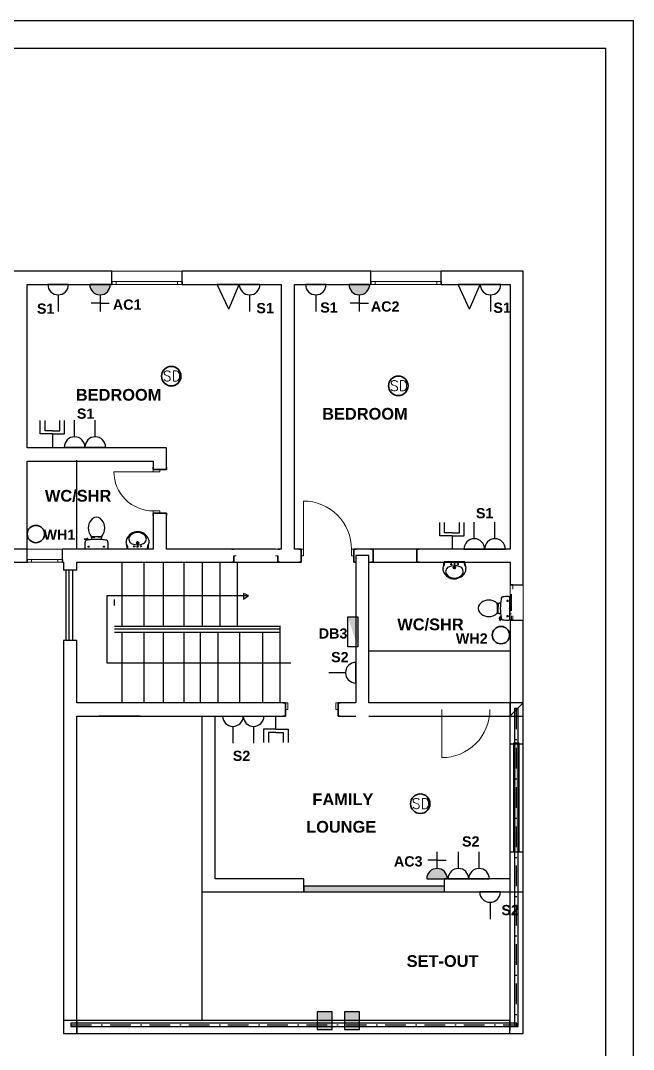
# Model space of a CAD drawing. Header units: inches. Extents: x 23 to 2032867, y 13 to 664695.
# Drawn here: x 415290 to 425744, y 294818 to 312377 of the extents above; entities that cross this region are included whole.
import ezdxf
from ezdxf.enums import TextEntityAlignment as Align

# ---------------------------------------------------------------- set-up
doc = ezdxf.new("R2010")
doc.units = ezdxf.units.IN
doc.header["$MEASUREMENT"] = 0
for name, pattern in [('DASHDOT', [1, 0.5, -0.25, 0, -0.25]), ('DASHED1', [1, 0.3, -0.4, 0.3]), ('Dot & Dashed', [670.277762, 352.777767, -176.388884, 0, -141.111112]), ('Hidden Line', [391.222223, 282.222223, -109])]:
    doc.linetypes.add(name, pattern=pattern)
for name, color, linetype, lineweight, true_color in [('2D Drafting - General_Pen_No__62', 7, 'Continuous', 20, 0xaaaaaa), ('2D Drafting - General_Pen_No__82', 7, 'Continuous', 20, 0xaaaaaa), ('Annotation - Text_Pen_No__86', 7, 'Continuous', 20, 0x5555ff), ('ARCHICAD Doors_Pen_No__23', 7, 'Continuous', 20, 0xff6600), ('ARCHICAD Doors_Pen_No__3', 7, 'Continuous', 18, 0xff6600), ('ARCHICAD Windows_Pen_No__23', 7, 'Continuous', 20, 0xff6600), ('ARCHICAD Windows_Pen_No__3', 7, 'Continuous', 18, 0xff6600), ('Structural - Bearing_Pen_No__160', 7, 'Continuous', 20, 0xb4a35c), ('Structural - Bearing_Pen_No__165', 7, 'Continuous', 13, 0x80d6ff), ('Structural - Bearing_Pen_No__87', 7, 'Continuous', 20, 0x6a6a6a)]:
    doc.layers.add(name, color=color, linetype=linetype, lineweight=lineweight, true_color=true_color)
for name, color, linetype, lineweight in [('ARCHICAD Doors_Pen_No__27', 7, 'Continuous', 35), ('ARCHICAD Windows_Pen_No__27', 7, 'Continuous', 35), ('Building', 8, 'Continuous', 18), ('Interior - Furniture _Pen_No__16', 124, 'Continuous', 20), ('Interior - Furniture _Pen_No__75', 6, 'Continuous', 20), ('Structural - Bearing_Pen_No__27', 7, 'Continuous', 35), ('watersupply', 4, 'DASHDOT', 25)]:
    doc.layers.add(name, color=color, linetype=linetype, lineweight=lineweight)
for name, color, linetype in [('E-inst.', 3, 'Continuous'), ('E-installation', 3, 'Continuous'), ('E-power', 1, 'Continuous'), ('LIAB', 8, 'Continuous'), ('PLOTYR', 15, 'Continuous'), ('smoke detector', 6, 'Continuous')]:
    doc.layers.add(name, color=color, linetype=linetype)
doc.styles.add('GENERATED_STYLE_2', font='arialbd.ttf')
doc.styles.add('NEW', font='swisseb.ttf', dxfattribs={"width": 0.75})
doc.styles.add('RomanS', font='romans.shx')

msp = doc.modelspace()

# ---------------------------------------------------------------- hatches: boundary and pattern name
at = {"layer": 'E-power', "linetype": 'Continuous', "lineweight": 30}
h = msp.add_hatch(color=1, dxfattribs=at)
h.dxf.hatch_style = 1
h.paths.add_polyline_path([(416469.017, 307872.585, 0.999795339), (416821.565, 307872.513)])
h = msp.add_hatch(color=1, dxfattribs=at)
h.dxf.hatch_style = 1
h.paths.add_polyline_path([(420890.699, 307872.585, 0.999795339), (421243.248, 307872.513)])
h = msp.add_hatch(color=1, dxfattribs=at)
h.dxf.hatch_style = 1
h.paths.add_polyline_path([(421042.151, 301690.476), (420871.443, 302198.107), (421042.151, 302198.107)])
h = msp.add_hatch(color=1, dxfattribs=at)
h.dxf.hatch_style = 1
h.paths.add_polyline_path([(422571.196, 297729.468, 0.999795339), (422218.647, 297729.54)])
at = {"layer": 'Structural - Bearing_Pen_No__160', "linetype": 'Continuous', "lineweight": 25}
for points in [[(420602.926, 295457.869), (420347.548, 295457.869), (420347.548, 295157.869), (420602.926, 295157.869)], [(421071.927, 295457.861), (420816.549, 295457.861), (420816.549, 295157.861), (421071.927, 295157.861)]]:
    msp.add_hatch(color=8, dxfattribs=at).paths.add_polyline_path(points)
at = {"layer": 'Structural - Bearing_Pen_No__165', "linetype": 'Continuous', "lineweight": 25}
for points in [[(423696.042, 300045.006), (423696.042, 298188.784), (423796.042, 298188.784), (423796.042, 300045.006)], [(420120.013, 297504.504), (422520.013, 297504.504), (422520.013, 297604.504), (420120.013, 297604.504)]]:
    msp.add_hatch(color=8, dxfattribs=at).paths.add_polyline_path(points)

# ---------------------------------------------------------------- linework, layer by layer
at = {"color": 8, "linetype": 'Hidden Line'}
for p, q in [((423862.474, 300732.146), (423637.474, 300507.146)), ((423637.474, 300732.146), (423637.474, 300507.146)), ((423637.474, 300507.146), (423862.474, 300732.146)), ((423862.474, 300732.146), (423637.474, 300732.146)), ((423862.474, 295087.094), (423862.474, 300732.146)), ((423637.474, 300507.146), (423637.474, 295087.094)), ((416024.724, 295312.094), (416024.724, 295087.094)), ((416249.724, 295312.094), (416024.724, 295312.094)), ((423637.474, 295312.094), (416249.724, 295312.094)), ((416249.724, 295312.094), (416249.724, 295087.094)), ((416249.724, 295087.094), (416249.724, 295312.094)), ((423637.474, 295087.094), (423637.474, 295312.094)), ((416024.724, 295087.094), (416249.724, 295087.094)), ((416249.724, 295087.094), (423637.474, 295087.094)), ((423637.474, 295087.094), (423862.474, 295087.094))]:
    msp.add_line(p, q, dxfattribs=at)
at = {"layer": '2D Drafting - General_Pen_No__62', "color": 8, "linetype": 'Continuous', "lineweight": 25}
for p, q in [((416765.934, 301410.608), (416765.934, 302564.927)), ((416765.934, 302564.927), (419179.843, 302564.927)), ((419179.843, 302564.927), (419095.17, 302598.433)), ((419095.17, 302598.433), (419095.17, 302499.36)), ((419095.17, 302499.36), (419179.843, 302564.927)), ((419898.919, 301410.608), (416765.934, 301410.608))]:
    msp.add_line(p, q, dxfattribs=at)
at = {"layer": '2D Drafting - General_Pen_No__82', "color": 8, "linetype": 'Continuous', "lineweight": 25}
for p, q in [((417020.37, 302042.79), (417020.37, 303132.001)), ((417020.37, 302042.79), (417020.37, 303132.001)), ((417396.273, 302042.79), (417396.273, 303132.001)), ((417396.273, 302042.79), (417396.273, 303132.001)), ((417729.287, 302042.79), (417729.287, 303132.001)), ((417729.287, 302042.79), (417729.287, 303132.001)), ((418081.441, 302042.79), (418081.441, 303132.001)), ((418081.441, 302042.79), (418081.441, 303132.001)), ((418391.961, 302042.79), (418391.961, 303132.001)), ((418391.961, 302042.79), (418391.961, 303132.001)), ((418691.961, 302042.79), (418691.961, 303132.001)), ((418691.961, 302042.79), (418691.961, 303132.001)), ((418991.961, 302042.79), (418991.961, 303132.001)), ((418991.961, 302042.79), (418991.961, 303132.001)), ((416062.105, 302994.951), (416062.105, 301802.379)), ((416062.105, 302994.951), (416062.105, 301802.379)), ((416112.558, 302994.951), (416112.558, 301802.379)), ((416112.558, 302994.951), (416112.558, 301802.379)), ((416173.82, 303000.888), (416173.82, 301793.827)), ((416173.82, 303000.888), (416173.82, 301793.827)), ((416894.226, 302395.637), (416894.226, 302496.011)), ((416894.226, 302395.637), (416894.226, 302496.011)), ((416894.226, 302039.238), (419722.875, 302039.238)), ((416894.226, 302039.238), (419722.875, 302039.238)), ((419710.595, 302042.79), (419710.595, 300732.146)), ((419710.595, 302042.79), (419710.595, 300732.146)), ((416894.226, 301994.628), (419721.997, 301994.628)), ((416894.226, 301994.628), (419721.997, 301994.628)), ((416894.226, 301938.865), (419722.875, 301938.865)), ((416894.226, 301938.865), (419722.875, 301938.865)), ((417020.37, 300732.146), (417020.37, 301942.417)), ((417020.37, 300732.146), (417020.37, 301942.417)), ((417396.273, 300732.146), (417396.273, 301942.417)), ((417396.273, 300732.146), (417396.273, 301942.417)), ((417729.287, 300732.146), (417729.287, 301942.417)), ((417729.287, 300732.146), (417729.287, 301942.417)), ((418081.441, 300732.146), (418081.441, 301942.417)), ((418081.441, 300732.146), (418081.441, 301942.417)), ((418358.285, 300732.146), (418358.285, 301942.417)), ((418358.285, 300732.146), (418358.285, 301942.417)), ((418658.285, 300732.146), (418658.285, 301942.417)), ((418658.285, 300732.146), (418658.285, 301942.417)), ((419032.078, 300732.146), (419032.078, 301942.417)), ((419032.078, 300732.146), (419032.078, 301942.417)), ((419420.861, 300732.146), (419420.861, 301942.417)), ((419420.861, 300732.146), (419420.861, 301942.417))]:
    msp.add_line(p, q, dxfattribs=at)
at = {"layer": 'ARCHICAD Doors_Pen_No__23', "color": 8, "linetype": 'Continuous'}
for p, q in [((417552.459, 304717.689), (417552.459, 304677.689)), ((417667.459, 304717.689), (417552.459, 304717.689)), ((417552.459, 304677.689), (417667.459, 304677.689)), ((417667.459, 304677.689), (417667.459, 304717.689)), ((417667.459, 304007.689), (417552.459, 304007.689)), ((417552.459, 304007.689), (417552.459, 303967.689)), ((417552.459, 303967.689), (417667.459, 303967.689)), ((417667.459, 303967.689), (417667.459, 304007.689)), ((418968.002, 303356.79), (418928.002, 303356.79)), ((419678.002, 303356.79), (419638.002, 303356.79)), ((420075.284, 303356.79), (420115.284, 303356.79)), ((420075.284, 303241.79), (420075.284, 303356.79)), ((420115.284, 303356.79), (420115.284, 303241.79)), ((420935.284, 303241.79), (420935.284, 303356.79)), ((420935.284, 303356.79), (420975.284, 303356.79)), ((420975.284, 303356.79), (420975.284, 303241.79)), ((421302.042, 303246.79), (421302.042, 303131.79)), ((422052.042, 303131.79), (422052.042, 303246.79)), ((418928.002, 303241.79), (418968.002, 303241.79)), ((419638.002, 303241.79), (419678.002, 303241.79)), ((420115.284, 303241.79), (420075.284, 303241.79)), ((420975.284, 303241.79), (420935.284, 303241.79)), ((419847.047, 300732.146), (419807.047, 300732.146)), ((419807.047, 300732.146), (419807.047, 300617.146)), ((419807.047, 300617.146), (419847.047, 300617.146)), ((419847.047, 300617.146), (419847.047, 300732.146)), ((420707.047, 300732.146), (420667.047, 300732.146)), ((420667.047, 300732.146), (420667.047, 300617.146)), ((420667.047, 300617.146), (420707.047, 300617.146)), ((420707.047, 300617.146), (420707.047, 300732.146))]:
    msp.add_line(p, q, dxfattribs=at)
at = {"layer": 'ARCHICAD Doors_Pen_No__27', "color": 8, "linetype": 'Continuous'}
for p, q in [((417552.459, 304717.689), (417552.459, 304754.689)), ((417552.459, 304717.689), (417667.459, 304717.689)), ((417667.459, 304717.689), (417777.459, 304717.689)), ((417777.459, 304717.689), (417777.459, 304754.689)), ((417552.459, 303967.689), (417667.459, 303967.689)), ((417552.459, 303967.689), (417552.459, 303930.689)), ((417667.459, 303967.689), (417777.459, 303967.689)), ((417777.459, 303967.689), (417777.459, 303930.689)), ((418928.002, 303356.79), (418891.002, 303356.79)), ((419678.002, 303356.79), (419715.002, 303356.79)), ((420075.284, 303356.79), (420038.284, 303356.79)), ((420075.284, 303356.79), (420075.284, 303241.79)), ((420975.284, 303356.79), (420975.284, 303241.79)), ((420975.284, 303356.79), (421012.284, 303356.79)), ((421302.042, 303356.79), (421265.042, 303356.79)), ((421302.042, 303246.79), (421302.042, 303356.79)), ((421302.042, 303131.79), (421302.042, 303246.79)), ((422052.042, 303246.79), (422052.042, 303356.79)), ((422052.042, 303356.79), (422089.042, 303356.79)), ((422052.042, 303131.79), (422052.042, 303246.79)), ((418928.002, 303131.79), (418891.002, 303131.79)), ((418928.002, 303241.79), (418928.002, 303131.79)), ((419678.002, 303241.79), (419678.002, 303131.79)), ((419678.002, 303131.79), (419715.002, 303131.79)), ((420075.284, 303131.79), (420038.284, 303131.79)), ((420075.284, 303241.79), (420075.284, 303131.79)), ((420975.284, 303241.79), (420975.284, 303131.79)), ((420975.284, 303131.79), (421012.284, 303131.79)), ((421302.042, 303131.79), (421265.042, 303131.79)), ((422052.042, 303131.79), (422089.042, 303131.79)), ((419807.047, 300732.146), (419770.047, 300732.146)), ((419807.047, 300732.146), (419807.047, 300617.146)), ((419807.047, 300617.146), (419807.047, 300507.146)), ((420707.047, 300732.146), (420707.047, 300617.146)), ((420707.047, 300732.146), (420744.047, 300732.146)), ((420707.047, 300617.146), (420707.047, 300507.146)), ((419807.047, 300507.146), (419770.047, 300507.146)), ((420707.047, 300507.146), (420744.047, 300507.146))]:
    msp.add_line(p, q, dxfattribs=at)
at = {"layer": 'ARCHICAD Doors_Pen_No__3', "color": 8, "linetype": 'Continuous'}
for p, q in [((417552.459, 304677.689), (416882.459, 304677.689)), ((420115.284, 303356.79), (420115.284, 304176.79)), ((422476.138, 300617.146), (422476.138, 299797.146))]:
    msp.add_line(p, q, dxfattribs=at)
for centre, major_axis, start_param, end_param in [((417552.459, 304677.689), (473.762, 473.762), 2.35619449, 3.926990817), ((422476.138, 300617.146), (579.828, 579.828), 3.926990817, 5.497787144)]:
    msp.add_ellipse(centre, major_axis=major_axis, ratio=1, start_param=start_param, end_param=end_param, dxfattribs=at)
at = {"layer": 'ARCHICAD Doors_Pen_No__3', "color": 8, "linetype": 'Continuous', "extrusion": (0, 0, -1)}
msp.add_ellipse((420115.284, 303356.79), major_axis=(-579.828, 579.828), ratio=1, start_param=0.785398163, end_param=2.35619449, dxfattribs=at)
at = {"layer": 'ARCHICAD Windows_Pen_No__23', "color": 8, "linetype": 'Continuous'}
for p, q in [((416919.442, 307922.549), (416844.442, 307922.549)), ((416844.442, 307872.549), (416919.442, 307872.549)), ((416919.442, 307872.549), (416919.442, 307922.549)), ((418044.442, 307922.549), (417969.442, 307922.549)), ((417969.442, 307922.549), (417969.442, 307872.549)), ((417969.442, 307872.549), (418044.442, 307872.549)), ((421264.404, 307922.549), (421339.404, 307922.549)), ((421339.404, 307872.549), (421264.404, 307872.549)), ((421339.404, 307922.549), (421339.404, 307872.549)), ((422389.404, 307872.549), (422389.404, 307922.549)), ((422389.404, 307922.549), (422464.404, 307922.549)), ((422464.404, 307872.549), (422389.404, 307872.549)), ((415402.474, 303181.79), (415477.474, 303181.79)), ((415477.474, 303131.79), (415402.474, 303131.79)), ((415477.474, 303181.79), (415477.474, 303131.79)), ((415927.474, 303131.79), (415927.474, 303181.79)), ((415927.474, 303181.79), (416002.474, 303181.79)), ((416002.474, 303131.79), (415927.474, 303131.79)), ((423639.492, 302670.022), (423639.492, 302745.022)), ((423689.492, 302745.022), (423689.492, 302670.022)), ((423639.492, 302145.022), (423639.492, 302220.022)), ((423639.492, 302145.022), (423639.492, 302220.022)), ((423661.742, 302145.022), (423661.742, 302220.022)), ((423689.492, 302220.022), (423689.492, 302145.022))]:
    msp.add_line(p, q, dxfattribs=at)
at = {"layer": 'ARCHICAD Windows_Pen_No__27', "color": 8, "linetype": 'Continuous'}
for p, q in [((416844.442, 307872.549), (416844.442, 307922.549)), ((418044.442, 307872.549), (418044.442, 307922.549)), ((421264.404, 307872.549), (421264.404, 307922.549)), ((422464.404, 307872.549), (422464.404, 307922.549)), ((415402.474, 303131.79), (415402.474, 303181.79)), ((416002.474, 303131.79), (416002.474, 303181.79)), ((423639.492, 302745.022), (423689.492, 302745.022)), ((423639.492, 302145.022), (423689.492, 302145.022))]:
    msp.add_line(p, q, dxfattribs=at)
at = {"layer": 'ARCHICAD Windows_Pen_No__3', "color": 8, "linetype": 'Continuous'}
for p, q in [((418044.442, 308097.549), (416844.442, 308097.549)), ((422464.404, 308097.549), (421264.404, 308097.549)), ((418044.442, 307872.549), (416844.442, 307872.549)), ((417969.442, 307922.549), (416919.442, 307922.549)), ((416919.442, 307872.549), (417969.442, 307872.549)), ((422464.404, 307872.549), (421264.404, 307872.549)), ((421339.404, 307922.549), (422389.404, 307922.549)), ((422389.404, 307872.549), (421339.404, 307872.549)), ((416002.474, 303356.79), (415402.474, 303356.79)), ((416002.474, 303131.79), (415402.474, 303131.79)), ((415477.474, 303181.79), (415927.474, 303181.79)), ((415927.474, 303131.79), (415477.474, 303131.79)), ((423639.492, 302145.022), (423639.492, 302745.022)), ((423864.492, 302145.022), (423864.492, 302745.022))]:
    msp.add_line(p, q, dxfattribs=at)
at = {"layer": 'Building', "color": 8, "linetype": 'Continuous'}
for p, q in [((416664.268, 307872.549), (416739.268, 307872.549)), ((421085.951, 307872.549), (421160.951, 307872.549)), ((422375.945, 297729.504), (422300.945, 297729.504))]:
    msp.add_line(p, q, dxfattribs=at)
at = {"layer": 'Building', "linetype": 'Continuous', "lineweight": 30, "ltscale": 1000}
for p, q in [((416378.353, 303521.84), (416376.976, 303526.725)), ((416380.151, 303531.636), (416420.554, 303537.658)), ((416411.697, 303522.721), (416382.593, 303519.032)), ((416420.302, 303516.596), (416421.979, 303508.632)), ((416442.975, 303520.874), (416420.49, 303515.704)), ((416445.377, 303512.456), (416442.158, 303523.736)), ((416498.101, 303542.648), (416498.101, 303518.864)), ((416505.874, 303573.157), (416505.874, 303557.993)), ((416505.874, 303557.993), (416539.959, 303557.993)), ((416532.167, 303557.993), (416532.167, 303571.015)), ((416539.959, 303557.993), (416539.959, 303570.566)), ((416539.959, 303562.121), (416556.961, 303562.121)), ((416612.048, 303565.86), (416556.961, 303565.86)), ((416556.961, 303562.121), (416556.961, 303565.86)), ((416612.048, 303562.121), (416612.048, 303565.86)), ((416629.05, 303562.121), (416612.048, 303562.121)), ((416629.05, 303557.993), (416629.05, 303571.423)), ((416663.134, 303557.993), (416629.05, 303557.993)), ((416636.842, 303557.993), (416636.842, 303572.023)), ((416663.134, 303574.675), (416663.134, 303557.993)), ((416670.908, 303518.864), (416670.908, 303542.648)), ((416391.114, 303363.124), (416777.894, 303363.124)), ((417110.451, 303361.35), (417462.224, 303361.351)), ((417110.451, 303361.35, -1683.122), (417462.224, 303361.351, -1683.122)), ((417120.565, 303361.35), (417118.69, 303383.698)), ((417120.565, 303361.35, -1683.122), (417118.69, 303383.698, -1683.122)), ((417452.11, 303361.351), (417453.986, 303383.698)), ((417452.11, 303361.351, -1683.122), (417453.986, 303383.698, -1683.122)), ((422866.509, 303140.633), (422514.736, 303140.633)), ((422866.509, 303140.633, -1683.122), (422514.736, 303140.633, -1683.122)), ((422524.85, 303140.633), (422522.975, 303118.285)), ((422524.85, 303140.633, -1683.122), (422522.975, 303118.285, -1683.122)), ((422856.395, 303140.633), (422858.271, 303118.285)), ((422856.395, 303140.633, -1683.122), (422858.271, 303118.285, -1683.122)), ((423421.607, 302424.367), (423438.289, 302424.367)), ((423438.289, 302398.075), (423424.259, 302398.075)), ((423438.289, 302390.283), (423424.859, 302390.283)), ((423434.161, 302373.281), (423430.422, 302373.281)), ((423430.422, 302373.281), (423430.422, 302318.193)), ((423434.161, 302390.283), (423434.161, 302373.281)), ((423438.289, 302424.367), (423438.289, 302390.283)), ((423477.418, 302432.14), (423453.634, 302432.14)), ((423633.158, 302152.347), (423633.158, 302539.127)), ((423423.125, 302267.107), (423438.289, 302267.107)), ((423438.289, 302293.399), (423425.267, 302293.399)), ((423438.289, 302301.191), (423425.716, 302301.191)), ((423434.161, 302318.193), (423430.422, 302318.193)), ((423434.161, 302301.191), (423434.161, 302318.193)), ((423438.289, 302267.107), (423438.289, 302301.191)), ((423453.634, 302259.333), (423477.418, 302259.333)), ((423483.826, 302206.61), (423472.546, 302203.391)), ((423475.408, 302204.208), (423480.578, 302181.722)), ((423464.646, 302141.384), (423458.624, 302181.787)), ((423474.442, 302139.585), (423469.557, 302138.209)), ((423473.561, 302172.93), (423477.25, 302143.825)), ((423479.686, 302181.535), (423487.65, 302183.211))]:
    msp.add_line(p, q, dxfattribs=at)
at = {"layer": 'Building', "linetype": 'DASHED1', "lineweight": 30, "ltscale": 50}
for p, q in [((417230.234, 303387.993), (417230.234, 303422.917)), ((417230.234, 303387.993, -1683.122), (417230.234, 303422.917, -1683.122)), ((417342.442, 303387.993), (417342.442, 303422.917)), ((417342.442, 303387.993, -1683.122), (417342.442, 303422.917, -1683.122)), ((417212.543, 303405.036), (417247.924, 303405.036)), ((417212.543, 303405.036, -1683.122), (417247.924, 303405.036, -1683.122)), ((417268.647, 303400.623), (417304.028, 303400.623)), ((417268.647, 303400.623, -1683.122), (417304.028, 303400.623, -1683.122)), ((417286.338, 303383.581), (417286.338, 303418.505)), ((417286.338, 303383.581, -1683.122), (417286.338, 303418.505, -1683.122)), ((417360.132, 303405.036), (417324.751, 303405.036)), ((417360.132, 303405.036, -1683.122), (417324.751, 303405.036, -1683.122)), ((422616.828, 303096.948), (422652.209, 303096.948)), ((422616.828, 303096.948, -1683.122), (422652.209, 303096.948, -1683.122)), ((422634.519, 303113.99), (422634.519, 303079.066)), ((422634.519, 303113.99, -1683.122), (422634.519, 303079.066, -1683.122)), ((422708.313, 303101.36), (422672.932, 303101.36)), ((422708.313, 303101.36, -1683.122), (422672.932, 303101.36, -1683.122)), ((422690.623, 303118.402), (422690.623, 303083.478)), ((422690.623, 303118.402, -1683.122), (422690.623, 303083.478, -1683.122)), ((422764.417, 303096.948), (422729.037, 303096.948)), ((422764.417, 303096.948, -1683.122), (422729.037, 303096.948, -1683.122)), ((422746.727, 303113.99), (422746.727, 303079.066)), ((422746.727, 303113.99, -1683.122), (422746.727, 303079.066, -1683.122))]:
    msp.add_line(p, q, dxfattribs=at)
at = {"layer": 'Building', "linetype": 'Continuous', "lineweight": 30, "ltscale": 50}
for p, q in [((417312.686, 303462.233), (417259.989, 303462.233)), ((417312.686, 303462.233, -1683.122), (417259.989, 303462.233, -1683.122)), ((417286.338, 303434.968), (417286.338, 303489.168)), ((417286.338, 303434.968, -1683.122), (417286.338, 303489.168, -1683.122)), ((416433.827, 303398.189), (416465.57, 303398.189)), ((416449.699, 303414.061), (416449.699, 303382.317)), ((416695.508, 303398.189), (416727.527, 303398.189)), ((416711.518, 303414.198), (416711.518, 303382.18)), ((422664.274, 303039.751), (422716.972, 303039.751)), ((422664.274, 303039.751, -1683.122), (422716.972, 303039.751, -1683.122)), ((422690.623, 303067.015), (422690.623, 303012.815)), ((422690.623, 303067.015, -1683.122), (422690.623, 303012.815, -1683.122)), ((423582.084, 302472.75), (423614.102, 302472.75)), ((423598.093, 302456.741), (423598.093, 302488.759)), ((423582.221, 302210.931), (423613.965, 302210.931)), ((423598.093, 302195.06), (423598.093, 302226.803))]:
    msp.add_line(p, q, dxfattribs=at)
at = {"layer": 'Building', "linetype": 'Continuous', "ltscale": 200}
for p, q in [((416590.838, 303356.79), (416578.171, 303369.457)), ((416578.171, 303369.457), (416578.171, 303356.79)), ((416578.171, 303356.79), (416590.838, 303369.457)), ((416590.838, 303369.457), (416590.838, 303356.79)), ((423626.825, 302352.071), (423639.492, 302352.071)), ((423639.492, 302352.071), (423626.825, 302339.403)), ((423639.492, 302339.403), (423626.825, 302352.071)), ((423626.825, 302339.403), (423639.492, 302339.403))]:
    msp.add_line(p, q, dxfattribs=at)
at = {"layer": 'Building', "linetype": 'Continuous', "lineweight": 30, "ltscale": 200}
for p, q in [((417290.898, 303356.79), (417281.778, 303365.911)), ((417281.778, 303365.911), (417281.778, 303356.79)), ((417281.778, 303356.79), (417290.898, 303365.911)), ((417290.898, 303356.79, -1683.122), (417281.778, 303365.911, -1683.122)), ((417281.778, 303365.911, -1683.122), (417281.778, 303356.79, -1683.122)), ((417281.778, 303356.79, -1683.122), (417290.898, 303365.911, -1683.122)), ((417290.898, 303365.911), (417290.898, 303356.79)), ((417290.898, 303365.911, -1683.122), (417290.898, 303356.79, -1683.122)), ((422686.062, 303136.072), (422686.062, 303145.193)), ((422686.062, 303145.193), (422695.183, 303136.072)), ((422695.183, 303145.193), (422686.062, 303136.072)), ((422686.062, 303136.072, -1683.122), (422686.062, 303145.193, -1683.122)), ((422686.062, 303145.193, -1683.122), (422695.183, 303136.072, -1683.122)), ((422695.183, 303145.193, -1683.122), (422686.062, 303136.072, -1683.122)), ((422695.183, 303136.072), (422695.183, 303145.193)), ((422695.183, 303136.072, -1683.122), (422695.183, 303145.193, -1683.122))]:
    msp.add_line(p, q, dxfattribs=at)
at = {"layer": 'Building', "linetype": 'Continuous', "lineweight": 30, "ltscale": 1000}
for centre, radius in [((417286.338, 303462.233), 18.608), ((417286.338, 303462.233, -1683.122), 18.608), ((417286.338, 303462.233), 10.99), ((417286.338, 303462.233, -1683.122), 10.99), ((422690.623, 303039.751), 18.608), ((422690.623, 303039.751, -1683.122), 18.608), ((422690.623, 303039.751), 10.99), ((422690.623, 303039.751, -1683.122), 10.99)]:
    msp.add_circle(centre, radius, dxfattribs=at)
at = {"layer": 'Building', "linetype": 'Continuous', "lineweight": 30, "ltscale": 50}
for centre in [(416449.699, 303398.189), (416711.518, 303398.189), (423598.093, 302472.75), (423598.093, 302210.931)]:
    msp.add_circle(centre, 9.351, dxfattribs=at)
at = {"layer": 'Building', "linetype": 'DASHED1', "lineweight": 30, "ltscale": 50}
for centre in [(417230.234, 303405.036), (417230.234, 303405.036, -1683.122), (417286.338, 303400.623), (417286.338, 303400.623, -1683.122), (417342.442, 303405.036), (417342.442, 303405.036, -1683.122), (422634.519, 303096.948), (422634.519, 303096.948, -1683.122), (422690.623, 303101.36), (422690.623, 303101.36, -1683.122), (422746.727, 303096.948), (422746.727, 303096.948, -1683.122)]:
    msp.add_circle(centre, 9.504, dxfattribs=at)
at = {"layer": 'Building', "linetype": 'Continuous', "lineweight": 30, "ltscale": 1000}
for centre, radius, start, end in [((416647.204, 303718.498), 204.567, 129.1208282, 211.0923054), ((416584.504, 303795.593), 105.195, 50.8791806, 129.1208282), ((416521.805, 303718.498), 204.567, 328.9077103, 50.8791806), ((416772.3, 303793.938), 350.65, 211.0923054, 213.8429316), ((416397.535, 303542.648), 100.566, 0.0000019, 33.8429404), ((416771.474, 303542.648), 100.566, 146.1570684, 180), ((416396.708, 303793.938), 350.65, 326.1570702, 328.9077103), ((417286.342, 303450.104), 203.147, 22.4424723, 158.1531127), ((417286.342, 303450.104, -1683.122), 203.147, 22.4424723, 158.1531127), ((417286.338, 303473.222), 168.347, 38.53754, 141.4625075), ((417286.338, 303473.222, -1683.122), 168.347, 38.53754, 141.4625075), ((416380.726, 303527.782), 3.896, 98.4778948, 195.7397884), ((416382.103, 303522.897), 3.896, 195.7397884, 277.2238087), ((417279.973, 303384.653), 896.106, 173.6508475, 180), ((416415.321, 303480.862), 26.118, 100.7270761, 173.6508475), ((416584.504, 302587.797), 935.068, 95.3019114, 100.7270761), ((416412.677, 303514.99), 7.792, 11.8886154, 97.22379), ((416423.426, 303518.39), 19.481, 15.9271971, 98.4778948), ((416507.481, 303588.658), 15.584, 217.7817379, 264.3005444), ((416584.324, 302589.737), 933.119, 84.6980974, 95.3019114), ((416577.58, 304291.032), 721.447, 264.3005444, 276.9358206), ((416662.819, 303590.335), 15.584, 276.9358105, 322.5800182), ((416584.504, 302587.797), 935.068, 79.2903908, 84.6980974), ((416753.345, 303480.545), 26.494, 6.330877, 79.2903908), ((415889.036, 303384.653), 896.106, 0.0000019, 6.330877), ((417194.571, 303487.911), 103.901, 157.5093438, 189.5474663), ((417194.571, 303487.911, -1683.122), 103.901, 157.5093438, 189.5474663), ((416528.201, 303319.864), 583.726, 4.075602, 14.9730049), ((416528.201, 303319.864, -1683.122), 583.726, 4.075602, 14.9730049), ((417212.076, 303477.342), 124.156, 155.8931025, 156.0931451), ((417212.076, 303477.342, -1683.122), 124.156, 155.8931025, 156.0931451), ((417014.789, 303383.698), 103.901, 0.0000006, 30.0992783), ((417014.789, 303383.698, -1683.122), 103.901, 0.0000006, 30.0992783), ((417220.269, 303526.255), 83.628, 141.6817737, 253.2461383), ((417220.269, 303526.255, -1683.122), 83.628, 141.6817737, 253.2461383), ((417285.985, 303666.583), 238.006, 247.8276538, 295.5349405), ((417285.985, 303666.583, -1683.122), 238.006, 247.8276538, 295.5349405), ((417353.362, 303526.607), 82.661, 295.2174734, 38.537704), ((417353.362, 303526.607, -1683.122), 82.661, 295.2174734, 38.537704), ((417557.887, 303383.698), 103.901, 149.9007316, 180.0000094), ((417557.887, 303383.698, -1683.122), 103.901, 149.9007316, 180.0000094), ((418044.474, 303319.864), 583.726, 165.0270052, 175.9244355), ((418044.474, 303319.864, -1683.122), 583.726, 165.0270052, 175.9244355), ((417378.105, 303487.911), 103.901, 350.4525984, 22.4906661), ((417378.105, 303487.911, -1683.122), 103.901, 350.4525984, 22.4906661), ((416417.68, 303384.052), 33.819, 178.9808265, 218.2302081), ((416751.329, 303384.052), 33.819, 321.7697938, 1.0191617), ((421932.486, 303182.119), 583.726, 345.0270052, 355.9244355), ((421932.486, 303182.119, -1683.122), 583.726, 345.0270052, 355.9244355), ((422419.073, 303118.285), 103.901, 329.9007316, 0.0000094), ((422419.073, 303118.285, -1683.122), 103.901, 329.9007316, 0.0000094), ((422690.976, 302835.4), 238.006, 67.8276538, 115.5349405), ((422690.976, 302835.4, -1683.122), 238.006, 67.8276538, 115.5349405), ((422962.172, 303118.285), 103.901, 180.0000006, 210.0992783), ((422962.172, 303118.285, -1683.122), 103.901, 180.0000006, 210.0992783), ((423448.759, 303182.12), 583.726, 184.075602, 194.9730049), ((423448.759, 303182.12, -1683.122), 583.726, 184.075602, 194.9730049), ((422598.856, 303014.072), 103.901, 170.4525984, 202.4906661), ((422598.856, 303014.072, -1683.122), 103.901, 170.4525984, 202.4906661), ((422690.618, 303051.879), 203.147, 202.4424723, 338.1531127), ((422690.618, 303051.879, -1683.122), 203.147, 202.4424723, 338.1531127), ((422623.599, 302975.376), 82.661, 115.2174734, 218.537704), ((422623.599, 302975.376, -1683.122), 82.661, 115.2174734, 218.537704), ((422690.623, 303028.761), 168.347, 218.53754, 321.4625075), ((422690.623, 303028.761, -1683.122), 168.347, 218.53754, 321.4625075), ((422756.691, 302975.728), 83.628, 321.6817737, 73.2461383), ((422756.691, 302975.728, -1683.122), 83.628, 321.6817737, 73.2461383), ((422764.884, 303024.641), 124.156, 335.8931025, 336.0931451), ((422764.884, 303024.641, -1683.122), 124.156, 335.8931025, 336.0931451), ((422782.39, 303014.072), 103.901, 337.5093438, 9.5474663), ((422782.39, 303014.072, -1683.122), 103.901, 337.5093438, 9.5474663), ((423611.629, 301650.268), 896.106, 90.0000019, 96.330877), ((423612.23, 302512.562), 33.819, 51.7697938, 91.0191617), ((423200.689, 302345.737), 105.195, 140.8791806, 219.1208282), ((423277.784, 302283.037), 204.567, 58.9077103, 140.8791806), ((423202.344, 302157.941), 350.65, 56.1570702, 58.9077103), ((423453.634, 302532.706), 100.566, 236.1570684, 270), ((423405.947, 302424.051), 15.584, 6.9358105, 52.5800181), ((422705.25, 302338.813), 721.447, 354.3005444, 6.9358206), ((424406.545, 302345.557), 933.119, 174.6980974, 185.3019114), ((424408.485, 302345.737), 935.068, 169.2903908, 174.6980974), ((423515.737, 302514.578), 26.494, 96.330877, 169.2903908), ((423277.784, 302408.436), 204.567, 219.1208282, 301.0923054), ((423202.344, 302533.533), 350.65, 301.0923054, 303.8429316), ((423453.634, 302158.768), 100.566, 90.0000019, 123.8429404), ((423407.624, 302268.713), 15.584, 307.7817379, 354.3005444), ((423477.892, 302184.658), 19.481, 105.9271971, 188.4778948), ((424408.485, 302345.737), 935.068, 185.3019114, 190.7270761), ((423468.5, 302141.958), 3.896, 188.4778948, 285.7397884), ((423481.292, 302173.91), 7.792, 101.8886154, 187.22379), ((423473.385, 302143.335), 3.896, 285.7397884, 7.2238087), ((423515.42, 302176.553), 26.118, 190.7270761, 263.6508475), ((423611.629, 303041.206), 896.106, 263.6508475, 270), ((423612.23, 302178.912), 33.819, 268.9808265, 308.2302081)]:
    msp.add_arc(centre, radius, start, end, dxfattribs=at)
at = {"layer": 'E-inst.', "lineweight": 35}
for centre in [(417859.665, 306308.267), (421733.149, 306142.563), (422107.813, 299010.882)]:
    msp.add_circle(centre, 166.059, dxfattribs=at)
at = {"layer": 'E-installation', "color": 5, "linetype": 'Continuous', "lineweight": 30, "ltscale": 250}
for p, q in [((419020.966, 307872.549), (418644.992, 307872.549)), ((418840.87, 307449.82), (418645.552, 307872.549)), ((418840.87, 307449.82), (419020.966, 307872.549)), ((423130.091, 307872.549), (422754.117, 307872.549)), ((422949.996, 307449.82), (422754.678, 307872.549)), ((422949.996, 307449.82), (423130.091, 307872.549))]:
    msp.add_line(p, q, dxfattribs=at)
at = {"layer": 'E-power', "color": 1, "linetype": 'Continuous', "lineweight": 30}
for p, q in [((416107.055, 307872.549), (415754.506, 307872.549)), ((416821.565, 307872.513), (416469.017, 307872.585)), ((419373.515, 307872.549), (419020.966, 307872.549)), ((420501.848, 307872.549), (420149.299, 307872.549)), ((421243.248, 307872.513), (420890.699, 307872.585)), ((423482.64, 307872.549), (423130.091, 307872.549)), ((415930.95, 307696.274), (415930.95, 307411.176)), ((416645.219, 307696.31), (416645.102, 307411.212)), ((419197.41, 307696.274), (419197.41, 307411.176)), ((420325.744, 307696.274), (420325.744, 307411.176)), ((421066.901, 307696.31), (421066.785, 307411.212)), ((423306.536, 307696.274), (423306.536, 307411.176)), ((416645.16, 307553.761), (416492.881, 307553.824)), ((416645.16, 307553.761), (416800.966, 307553.697)), ((421066.843, 307553.761), (420914.563, 307553.823)), ((421066.843, 307553.761), (421222.648, 307553.697)), ((415623.354, 305322.958), (415623.354, 305549.335)), ((416040.942, 305322.958), (416040.942, 305549.335)), ((416211.712, 305272.857), (416211.712, 305557.955)), ((416564.431, 305272.857), (416564.431, 305557.955)), ((415832.148, 305322.958), (415623.354, 305322.958)), ((415832.148, 305322.958), (415832.148, 305096.582)), ((415832.148, 305322.958), (416040.942, 305322.958)), ((416035.608, 305096.582), (416388.157, 305096.582)), ((416388.326, 305096.582), (416740.875, 305096.582)), ((422440.766, 303583.166), (422440.766, 303809.542)), ((422858.354, 303583.166), (422858.354, 303809.542)), ((423029.124, 303533.065), (423029.124, 303818.163)), ((423381.843, 303533.065), (423381.843, 303818.163)), ((422649.56, 303583.166), (422440.766, 303583.166)), ((422649.56, 303583.166), (422649.56, 303356.79)), ((422649.56, 303583.166), (422858.354, 303583.166)), ((422853.019, 303356.79), (423205.568, 303356.79)), ((423205.738, 303356.79), (423558.287, 303356.79)), ((421008.383, 301070.673), (421008.383, 301423.222)), ((420832.109, 301246.777), (420547.011, 301246.777)), ((416979.226, 300507.146), (416626.677, 300507.146)), ((417331.945, 300507.146), (416979.396, 300507.146)), ((419644.611, 300280.77), (419644.611, 300507.146)), ((418912.329, 300330.872), (418912.329, 300045.773)), ((419265.047, 300330.872), (419265.047, 300045.773)), ((419435.818, 300280.77), (419435.818, 300054.394)), ((419644.611, 300280.77), (419435.818, 300280.77)), ((419644.611, 300280.77), (419853.405, 300280.77)), ((419853.405, 300280.77), (419853.405, 300054.394)), ((422394.994, 297905.742), (422395.111, 298190.841)), ((422757.92, 297905.778), (422757.92, 298190.877)), ((423110.638, 297905.778), (423110.638, 298190.877)), ((422395.052, 298048.291), (422239.247, 298048.355)), ((422395.052, 298048.291), (422547.332, 298048.229)), ((422218.647, 297729.54), (422571.196, 297729.468)), ((422581.815, 297729.504), (422934.364, 297729.504)), ((422934.534, 297729.504), (423287.083, 297729.504)), ((423474.695, 297504.504), (423122.146, 297504.504)), ((423298.59, 297328.229), (423298.59, 297043.131))]:
    msp.add_line(p, q, dxfattribs=at)
at = {"layer": 'E-power', "color": 5, "linetype": 'Continuous', "lineweight": 30}
for p, q in [((415706.538, 305376.776), (415706.538, 305549.335)), ((415957.759, 305376.776), (415957.759, 305549.335)), ((415832.148, 305376.776), (415706.538, 305376.776)), ((415832.148, 305376.776), (415957.759, 305376.776)), ((422523.949, 303636.984), (422523.949, 303809.542)), ((422775.17, 303636.984), (422775.17, 303809.542)), ((422649.56, 303636.984), (422523.949, 303636.984)), ((422649.56, 303636.984), (422775.17, 303636.984)), ((419519.001, 300226.953), (419519.001, 300054.394)), ((419644.611, 300226.953), (419519.001, 300226.953)), ((419644.611, 300226.953), (419770.222, 300226.953)), ((419770.222, 300226.953), (419770.222, 300054.394))]:
    msp.add_line(p, q, dxfattribs=at)
at = {"layer": 'E-power', "color": 1, "linetype": 'Continuous', "lineweight": 30}
msp.add_lwpolyline([(420870.56, 301687.743), (420870.56, 302198.107), (421042.151, 302198.107), (421042.151, 301687.743)], close=True, dxfattribs=at)
for centre, start, end in [((415930.95, 307872.549), 180, 0), ((416645.291, 307872.585), 179.9765451, 359.9765451), ((419197.41, 307872.549), 180, 0), ((420325.744, 307872.549), 180, 0), ((421066.973, 307872.585), 179.9765451, 359.9765451), ((423306.536, 307872.549), 180, 0), ((416211.712, 305096.582), 0, 180), ((416564.431, 305096.582), 0, 180), ((423029.124, 303356.79), 0, 180), ((423381.843, 303356.79), 0, 180), ((421008.383, 301246.777), 90, 270), ((418912.329, 300507.146), 180, 0), ((419265.047, 300507.146), 180, 0), ((422394.922, 297729.468), 359.9765451, 179.9765451), ((422757.92, 297729.504), 0, 180), ((423110.638, 297729.504), 0, 180), ((423298.59, 297504.504), 180, 0)]:
    msp.add_arc(centre, 176.274, start, end, dxfattribs=at)
at = {"layer": 'Interior - Furniture _Pen_No__16', "color": 8, "linetype": 'Continuous', "lineweight": 25}
for p, q in [((423775.771, 300635.8), (423715.771, 300635.8)), ((423715.771, 300635.8), (423715.771, 295208.417)), ((423775.771, 295208.417), (423775.771, 300635.8)), ((416146.345, 295268.417), (416146.345, 295208.417)), ((423755.506, 295268.417), (416146.345, 295268.417)), ((416146.345, 295208.417), (423755.506, 295208.417)), ((423715.771, 295208.417), (423775.771, 295208.417)), ((423755.506, 295208.417), (423755.506, 295268.417))]:
    msp.add_line(p, q, dxfattribs=at)
at = {"layer": 'Interior - Furniture _Pen_No__16', "color": 8, "linetype": 'Dot & Dashed', "lineweight": 25}
for p, q in [((423745.771, 300635.8), (423745.771, 295208.417)), ((416146.345, 295238.417), (423755.506, 295238.417))]:
    msp.add_line(p, q, dxfattribs=at)
at = {"layer": 'Interior - Furniture _Pen_No__75', "color": 8, "linetype": 'Continuous', "lineweight": 25}
for p, q in [((423661.742, 302304.047), (423661.742, 302585.997)), ((423631.202, 302244.948), (423646.667, 302251.153)), ((423646.667, 302251.153), (423661.742, 302258.254))]:
    msp.add_line(p, q, dxfattribs=at)
at = {"layer": 'LIAB', "color": 7, "linetype": 'Continuous', "ltscale": 256.031999}
for p in [(387844.393, 311907.384), (425274.508, 285901.429)]:
    msp.add_line(p, (425274.508, 311907.384), dxfattribs=at)
at = {"layer": 'PLOTYR', "color": 1, "linetype": 'Continuous', "ltscale": 250}
for p in [(387251.36, 312376.806), (425743.93, 285432.007)]:
    msp.add_line(p, (425743.93, 312376.806), dxfattribs=at)
at = {"layer": 'Structural - Bearing_Pen_No__27', "color": 8, "linetype": 'Continuous', "lineweight": 25}
for p, q in [((415402.474, 308097.549), (415177.474, 308097.549)), ((416844.442, 308097.549), (415402.474, 308097.549)), ((416844.442, 307922.549), (416844.442, 308097.549)), ((418044.442, 307922.549), (418044.442, 308097.549)), ((421264.404, 308097.549), (418044.442, 308097.549)), ((421264.404, 307922.549), (421264.404, 308097.549)), ((422464.404, 307922.549), (422464.404, 308097.549)), ((423864.492, 308097.549), (422464.404, 308097.549)), ((423864.492, 302745.022), (423864.492, 308097.549)), ((415402.474, 305082.049), (415402.474, 307872.549)), ((415402.474, 307872.549), (416844.442, 307872.549)), ((416844.442, 307872.549), (416844.442, 307922.549)), ((418044.442, 307872.549), (418044.442, 307922.549)), ((418044.442, 307872.549), (419736.741, 307872.549)), ((419736.741, 307872.549), (419736.741, 303356.79)), ((419961.741, 303356.79), (419961.741, 307872.549)), ((419961.741, 307872.549), (421264.404, 307872.549)), ((421264.404, 307872.549), (421264.404, 307922.549)), ((422464.404, 307872.549), (422464.404, 307922.549)), ((422464.404, 307872.549), (423639.492, 307872.549)), ((423639.492, 307872.549), (423639.492, 303356.79)), ((417777.459, 305082.049), (415402.474, 305082.049)), ((417777.459, 304717.689), (417777.459, 305082.049)), ((415402.474, 303356.79), (415402.474, 304857.049)), ((415402.474, 304857.049), (417552.459, 304857.049)), ((416241.371, 304871.582), (416241.371, 303356.79)), ((417552.459, 304857.049), (417552.459, 304717.689)), ((417552.459, 304717.689), (417552.459, 304754.689)), ((417552.459, 304717.689), (417667.459, 304717.689)), ((417667.459, 304717.689), (417777.459, 304717.689)), ((417777.459, 304717.689), (417777.459, 304754.689)), ((417552.459, 303967.689), (417552.459, 303930.689)), ((417552.459, 303967.689), (417667.459, 303967.689)), ((417552.459, 303967.689), (417552.459, 303356.79)), ((417667.459, 303967.689), (417777.459, 303967.689)), ((417777.459, 303967.689), (417777.459, 303930.689)), ((417777.459, 303356.79), (417777.459, 303967.689)), ((415402.474, 303356.79), (415177.474, 303356.79)), ((415402.474, 303181.79), (415402.474, 303356.79)), ((416002.474, 303181.79), (416002.474, 303356.79)), ((417552.459, 303356.79), (416002.474, 303356.79)), ((419638.002, 303356.79), (417777.459, 303356.79)), ((418928.002, 303356.79), (418891.002, 303356.79)), ((419678.002, 303356.79), (419715.002, 303356.79)), ((419736.741, 303356.79), (419678.002, 303356.79)), ((420075.284, 303356.79), (419961.741, 303356.79)), ((420075.284, 303356.79), (420038.284, 303356.79)), ((420075.284, 303356.79), (420075.284, 303241.79)), ((420975.284, 303356.79), (421012.284, 303356.79)), ((420975.284, 303356.79), (420975.284, 303241.79)), ((421302.042, 303356.79), (420975.284, 303356.79)), ((421302.042, 303356.79), (421265.042, 303356.79)), ((421302.042, 303246.79), (421302.042, 303356.79)), ((423639.492, 303356.79), (421302.042, 303356.79)), ((421302.042, 303131.79), (421302.042, 303246.79)), ((422052.042, 303356.79), (422089.042, 303356.79)), ((422052.042, 303246.79), (422052.042, 303356.79)), ((422052.042, 303131.79), (422052.042, 303246.79)), ((415177.474, 303131.79), (415402.474, 303131.79)), ((415402.474, 303131.79), (415402.474, 303181.79)), ((416002.474, 303131.79), (416002.474, 303181.79)), ((416002.474, 303131.79), (416024.724, 303131.79)), ((416024.724, 303131.79), (416024.724, 302997.357)), ((416249.724, 302997.357), (416249.724, 303131.79)), ((416249.724, 303131.79), (419678.002, 303131.79)), ((418928.002, 303131.79), (418891.002, 303131.79)), ((418928.002, 303241.79), (418928.002, 303131.79)), ((419678.002, 303241.79), (419678.002, 303131.79)), ((419678.002, 303131.79), (419715.002, 303131.79)), ((419678.002, 303131.79), (420075.284, 303131.79)), ((420075.284, 303131.79), (420038.284, 303131.79)), ((420075.284, 303241.79), (420075.284, 303131.79)), ((420975.284, 303241.79), (420975.284, 303131.79)), ((420975.284, 303131.79), (421012.284, 303131.79)), ((420975.284, 303131.79), (421008.383, 303131.79)), ((421233.383, 303245.313), (421008.383, 303245.313)), ((421008.383, 303245.313), (421008.383, 300732.146)), ((421233.383, 300732.146), (421233.383, 303245.313)), ((421233.383, 303131.79), (421302.042, 303131.79)), ((421302.042, 303131.79), (421265.042, 303131.79)), ((421302.042, 303131.79), (423639.492, 303131.79)), ((422052.042, 303131.79), (422089.042, 303131.79)), ((423639.492, 303131.79), (423639.492, 302745.022)), ((416249.724, 302997.357), (416024.724, 302997.357)), ((423639.492, 302745.022), (423689.492, 302745.022)), ((423689.492, 302745.022), (423864.492, 302745.022)), ((423639.492, 302145.022), (423689.492, 302145.022)), ((423639.492, 302145.022), (423639.492, 300507.146)), ((423689.492, 302145.022), (423864.492, 302145.022)), ((423864.492, 300507.146), (423864.492, 302145.022)), ((416249.724, 301797.357), (416024.724, 301797.357)), ((416024.724, 301797.357), (416024.724, 300507.146)), ((416249.724, 300732.146), (416249.724, 301797.357)), ((421233.383, 301622.217), (423639.492, 301622.217)), ((419807.047, 300732.146), (416249.724, 300732.146)), ((419807.047, 300732.146), (419770.047, 300732.146)), ((419807.047, 300732.146), (419807.047, 300617.146)), ((419807.047, 300617.146), (419807.047, 300507.146)), ((420707.047, 300732.146), (420744.047, 300732.146)), ((420707.047, 300732.146), (420707.047, 300617.146)), ((421008.383, 300732.146), (420707.047, 300732.146)), ((420707.047, 300617.146), (420707.047, 300507.146)), ((423637.474, 300732.146), (421233.383, 300732.146)), ((416024.724, 300507.146), (416024.724, 297729.504)), ((416249.724, 300507.146), (419807.047, 300507.146)), ((416249.724, 297729.504), (416249.724, 300507.146)), ((416249.724, 295312.094), (416249.724, 300507.146)), ((418383.302, 300507.146), (418383.302, 295312.094)), ((418608.302, 297729.504), (418608.302, 300507.146)), ((419807.047, 300507.146), (419770.047, 300507.146)), ((420707.047, 300507.146), (420744.047, 300507.146)), ((420707.047, 300507.146), (421008.383, 300507.146)), ((421233.383, 300507.146), (423637.474, 300507.146)), ((423637.474, 300507.146), (423637.474, 300035.594)), ((423639.492, 300507.146), (423864.492, 300507.146)), ((423862.474, 300035.594), (423862.474, 300507.146)), ((423637.474, 300035.594), (423862.474, 300035.594)), ((423796.042, 300045.006), (423696.042, 300045.006)), ((423696.042, 300045.006), (423696.042, 298188.784)), ((423796.042, 298188.784), (423796.042, 300045.006)), ((423637.474, 298188.325), (423862.474, 298188.325)), ((423637.474, 298188.325), (423637.474, 297729.504)), ((423696.042, 298188.784), (423796.042, 298188.784)), ((423862.474, 297504.504), (423862.474, 298188.325)), ((416024.724, 297729.504), (416024.724, 297504.504)), ((420120.013, 297729.504), (418608.302, 297729.504)), ((420120.013, 297504.504), (420120.013, 297729.504)), ((422520.013, 297504.504), (422520.013, 297729.504)), ((423637.474, 297729.504), (422520.013, 297729.504)), ((416024.724, 297504.504), (416024.724, 295087.094)), ((418383.302, 297504.504), (420120.013, 297504.504)), ((420120.013, 297604.504), (420120.013, 297504.504)), ((422520.013, 297604.504), (420120.013, 297604.504)), ((420120.013, 297504.504), (422520.013, 297504.504)), ((422520.013, 297504.504), (422520.013, 297604.504)), ((422520.013, 297504.504), (423862.474, 297504.504)), ((420347.548, 295457.869), (420347.548, 295157.869)), ((420602.926, 295457.869), (420347.548, 295457.869)), ((420602.926, 295157.869), (420602.926, 295457.869)), ((420816.549, 295457.861), (420816.549, 295157.861)), ((421071.927, 295457.861), (420816.549, 295457.861)), ((421071.927, 295157.861), (421071.927, 295457.861)), ((416024.724, 295087.094), (416249.724, 295087.094)), ((420347.548, 295157.869), (420602.926, 295157.869)), ((420816.549, 295157.861), (421071.927, 295157.861))]:
    msp.add_line(p, q, dxfattribs=at)
at = {"layer": 'Structural - Bearing_Pen_No__87', "color": 8, "linetype": 'Continuous', "lineweight": 25}
for p, q in [((423637.474, 300732.146), (423637.474, 300507.146)), ((423862.474, 300732.146), (423637.474, 300732.146)), ((423862.474, 295087.094), (423862.474, 300732.146)), ((423637.474, 300507.146), (423637.474, 295312.094)), ((416249.724, 295312.094), (416024.724, 295312.094)), ((423637.474, 295312.094), (416249.724, 295312.094)), ((416024.724, 295087.094), (416249.724, 295087.094)), ((416249.724, 295087.094), (423637.474, 295087.094)), ((423637.474, 295087.094), (423862.474, 295087.094))]:
    msp.add_line(p, q, dxfattribs=at)
at = {"layer": 'watersupply', "color": 1, "linetype": 'Continuous', "lineweight": 35, "ltscale": 10}
for centre in [(415550.395, 303614.14), (423484.227, 301887.905)]:
    msp.add_circle(centre, 147.921, dxfattribs=at)

# ---------------------------------------------------------------- texts
at = {"layer": 'Annotation - Text_Pen_No__86', "color": 8, "linetype": 'Hidden Line', "lineweight": 25, "style": 'GENERATED_STYLE_2'}
for s, p in [('BEDROOM', (416232.576, 305889.615)), ('BEDROOM', (420434.483, 305565.717)), ('WC/SHR', (415704.852, 304166.697)), ('WC/SHR', (421716.144, 301971.95)), ('FAMILY', (420267.956, 298986.389)), ('LOUNGE', (420161.442, 298517.036)), ('SET-OUT', (421875.601, 296225.899))]:
    msp.add_text(s, height=200, dxfattribs=at).set_placement(p)
at = {"layer": 'E-power', "color": 7, "linetype": 'Continuous', "lineweight": 30, "style": 'NEW'}
for s, p in [('S1', (415718.14, 307460.563, -7439.926)), ('AC1', (417108.25, 307529.129, -7439.926)), ('S1', (419461.973, 307469.729, -7439.926)), ('S1', (420551.032, 307480.357, -7439.926)), ('AC2', (421509.675, 307497.932, -7439.926)), ('S1', (423505.068, 307476.541, -7439.926)), ('S1', (416399.043, 305668.422, -7439.926)), ('S1', (423206.428, 303969.54, -7439.926)), ('WH1', (415952.726, 303603.076, -7439.926)), ('DB3', (420621.18, 301916.569, -7439.926)), ('WH2', (422986.476, 301832.449, -7439.926)), ('S2', (420736.671, 301513.629, -7439.926)), ('S2', (419058.889, 299828.267, -7439.926)), ('S2', (422969.205, 298367.655, -7439.926)), ('AC3', (421902.49, 298026.933, -7439.926)), ('S2', (423641.816, 297196.334, -7439.926))]:
    msp.add_text(s, height=175, dxfattribs=at).set_placement(p, align=Align.MIDDLE)
at = {"layer": 'smoke detector', "color": 7, "lineweight": 20, "char_height": 173.7586, "width": 1841.05339, "attachment_point": 1, "style": 'RomanS'}
for insert in [(417717.258, 306397.345), (421590.742, 306231.641), (421965.406, 299099.96)]:
    msp.add_mtext('SD', dxfattribs=dict(at, insert=insert))

doc.saveas('drawing.dxf')
